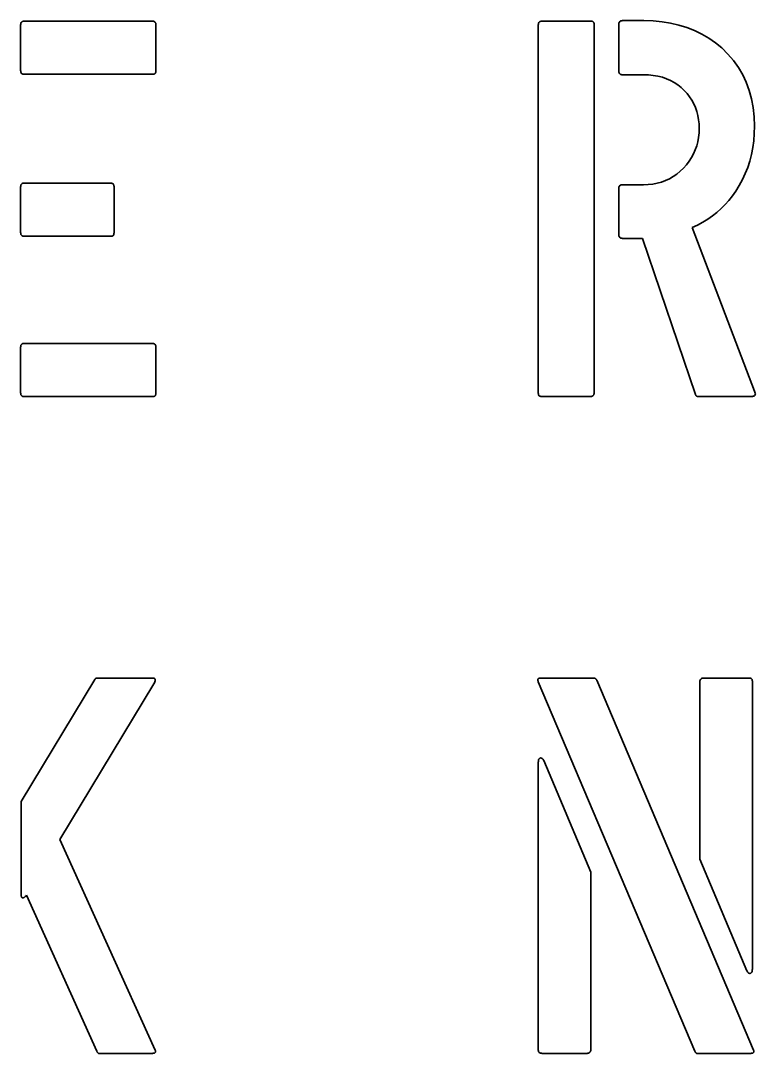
# Model space of a CAD drawing. Extents: x 10 to 410, y -69 to 348.
# Drawn here: x 240.2 to 279.3, y 191 to 246 of the extents above; entities that cross this region are included whole.
import ezdxf

# ---------------------------------------------------------------- set-up
doc = ezdxf.new("R2010")
doc.units = 0

msp = doc.modelspace()

# ---------------------------------------------------------------- linework, layer by layer
at = {"color": 7, "lineweight": 35, "ltscale": 0.000658}
for p, q in [((240.24028, 245.968002), (240.262573, 245.981995)), ((267.811707, 245.968002), (267.833984, 245.981995)), ((247.346558, 245.938293), (247.360565, 245.916)), ((240.262573, 243.189423), (240.24028, 243.20343)), ((240.24028, 237.339432), (240.262573, 237.353424)), ((245.117996, 237.309723), (245.132004, 237.28743)), ((240.262573, 234.560852), (240.24028, 234.57486)), ((240.24028, 228.79657), (240.262573, 228.810577)), ((247.346558, 228.766861), (247.360565, 228.744568)), ((240.262573, 226.018005), (240.24028, 226.031998)), ((267.781982, 226.061707), (267.768005, 226.084)), ((279.118011, 210.938293), (279.132019, 210.916)), ((267.782013, 191.061707), (267.768005, 191.084))]:
    msp.add_line(p, q, dxfattribs=at)
at = {"color": 7, "lineweight": 35, "ltscale": 0.00069}
for p, q in [((240.262573, 245.981995), (240.2883, 245.992004)), ((267.833984, 245.981995), (267.859711, 245.992004)), ((247.360565, 245.916), (247.370575, 245.890289)), ((240.2883, 243.179428), (240.262573, 243.189423)), ((240.262573, 237.353424), (240.2883, 237.363434)), ((245.132004, 237.28743), (245.141998, 237.261719)), ((240.2883, 234.550858), (240.262573, 234.560852)), ((240.262573, 228.810577), (240.2883, 228.820572)), ((247.360565, 228.744568), (247.370575, 228.718857)), ((240.2883, 226.007996), (240.262573, 226.018005)), ((267.768005, 226.084), (267.757996, 226.109711)), ((279.132019, 210.916), (279.142029, 210.890289)), ((267.768005, 191.084), (267.757996, 191.109711))]:
    msp.add_line(p, q, dxfattribs=at)
at = {"color": 7, "lineweight": 35, "ltscale": 0.000743}
for p, q in [((240.2883, 245.992004), (240.317429, 245.998001)), ((240.317429, 243.173431), (240.2883, 243.179428)), ((240.2883, 237.363434), (240.317429, 237.369431)), ((240.317429, 234.544861), (240.2883, 234.550858)), ((240.2883, 228.820572), (240.317429, 228.826569)), ((240.317429, 226.001999), (240.2883, 226.007996))]:
    msp.add_line(p, q, dxfattribs=at)
at = {"color": 7, "lineweight": 35, "ltscale": 0.000816}
for p, q in [((240.317429, 245.998001), (240.350006, 246)), ((267.888855, 245.998001), (267.921417, 246)), ((270.549988, 246), (270.582581, 245.998566)), ((247.376572, 245.861145), (247.378571, 245.828568)), ((240.350006, 243.171432), (240.317429, 243.173431)), ((240.317429, 237.369431), (240.350006, 237.371429)), ((245.147995, 237.232574), (245.150009, 237.199997)), ((240.350006, 234.542847), (240.317429, 234.544861)), ((240.317429, 228.826569), (240.350006, 228.828583)), ((247.376572, 228.689713), (247.378571, 228.657135)), ((267.752014, 226.138855), (267.75, 226.171417)), ((240.350006, 226), (240.317429, 226.001999)), ((279.14801, 210.861145), (279.150024, 210.828583)), ((267.752014, 191.138855), (267.75, 191.171417))]:
    msp.add_line(p, q, dxfattribs=at)
at = {"color": 7, "lineweight": 35, "ltscale": 0.170714}
for p, q in [((240.350006, 246), (247.178574, 246)), ((240.350006, 228.828583), (247.178574, 228.828583))]:
    msp.add_line(p, q, dxfattribs=at)
at = {"color": 7, "lineweight": 35, "ltscale": 0.000951}
for p, q in [((247.178574, 246), (247.216583, 245.998291)), ((240.178574, 245.800003), (240.180298, 245.837997)), ((267.75, 245.800003), (267.751709, 245.837997)), ((240.180298, 243.333435), (240.178574, 243.371429)), ((240.178574, 237.171432), (240.180298, 237.209427)), ((244.949997, 237.371429), (244.988007, 237.36972)), ((272.035706, 237.085724), (272.03772, 237.123718)), ((240.180298, 234.704865), (240.178574, 234.742859)), ((272.03772, 234.590576), (272.035706, 234.628571)), ((240.178574, 228.628571), (240.180298, 228.666565)), ((247.178574, 228.828583), (247.216583, 228.826859)), ((240.180298, 226.162003), (240.178574, 226.199997)), ((270.721436, 226.199997), (270.719421, 226.162003)), ((270.559418, 226.001999), (270.521423, 226)), ((278.950012, 211), (278.988007, 210.998291))]:
    msp.add_line(p, q, dxfattribs=at)
at = {"color": 7, "lineweight": 35, "ltscale": 0.00086}
for p, q in [((247.216583, 245.998291), (247.25058, 245.993134)), ((240.180298, 245.837997), (240.18544, 245.872009)), ((267.751709, 245.837997), (267.756836, 245.872009)), ((240.18544, 243.299438), (240.180298, 243.333435)), ((240.180298, 237.209427), (240.18544, 237.243439)), ((244.988007, 237.36972), (245.022003, 237.364563)), ((240.18544, 234.670868), (240.180298, 234.704865)), ((240.180298, 228.666565), (240.18544, 228.700562)), ((247.216583, 228.826859), (247.25058, 228.821716)), ((240.18544, 226.127991), (240.180298, 226.162003)), ((267.911987, 226.001709), (267.877991, 226.006866)), ((278.988007, 210.998291), (279.022003, 210.993134)), ((267.911987, 191.001709), (267.877991, 191.006866))]:
    msp.add_line(p, q, dxfattribs=at)
at = {"color": 7, "lineweight": 35, "ltscale": 0.00078}
for p, q in [((247.25058, 245.993134), (247.280579, 245.984573)), ((240.18544, 245.872009), (240.194, 245.902008)), ((267.756836, 245.872009), (267.765442, 245.902008)), ((240.194, 243.269424), (240.18544, 243.299438)), ((240.18544, 237.243439), (240.194, 237.273438)), ((245.022003, 237.364563), (245.052002, 237.356003)), ((240.194, 234.640854), (240.18544, 234.670868)), ((240.18544, 228.700562), (240.194, 228.73056)), ((247.25058, 228.821716), (247.280579, 228.813141)), ((240.194, 226.097992), (240.18544, 226.127991)), ((267.877991, 226.006866), (267.847992, 226.015427)), ((279.022003, 210.993134), (279.052002, 210.984573))]:
    msp.add_line(p, q, dxfattribs=at)
at = {"color": 7, "lineweight": 35, "ltscale": 0.000716}
for p, q in [((247.280579, 245.984573), (247.30658, 245.972565)), ((240.194, 245.902008), (240.206009, 245.928009)), ((267.765442, 245.902008), (267.777435, 245.928009)), ((240.206009, 243.243439), (240.194, 243.269424)), ((240.194, 237.273438), (240.206009, 237.299438)), ((245.052002, 237.356003), (245.078003, 237.343994)), ((240.206009, 234.614853), (240.194, 234.640854)), ((240.194, 228.73056), (240.206009, 228.756561)), ((247.280579, 228.813141), (247.30658, 228.801147)), ((240.206009, 226.071991), (240.194, 226.097992)), ((267.847992, 226.015427), (267.821991, 226.027435)), ((279.052002, 210.984573), (279.078003, 210.972565)), ((267.848022, 191.015427), (267.822021, 191.027435))]:
    msp.add_line(p, q, dxfattribs=at)
at = {"color": 7, "lineweight": 35, "ltscale": 0.000744}
for p, q in [((267.859711, 245.992004), (267.888855, 245.998001)), ((247.370575, 245.890289), (247.376572, 245.861145)), ((245.141998, 237.261719), (245.147995, 237.232574)), ((247.370575, 228.718857), (247.376572, 228.689713)), ((267.757996, 226.109711), (267.752014, 226.138855)), ((279.142029, 210.890289), (279.14801, 210.861145)), ((267.757996, 191.109711), (267.752014, 191.138855))]:
    msp.add_line(p, q, dxfattribs=at)
at = {"color": 7, "lineweight": 35, "ltscale": 0.065714}
msp.add_line((267.921417, 246), (270.549988, 246), dxfattribs=at)
at = {"color": 7, "lineweight": 35, "ltscale": 0.000736}
for p, q in [((270.582581, 245.998566), (270.611694, 245.994293)), ((247.377136, 243.310287), (247.372864, 243.281143)), ((245.148575, 234.681717), (245.144287, 234.652573)), ((247.377136, 226.138855), (247.372864, 226.109711))]:
    msp.add_line(p, q, dxfattribs=at)
at = {"color": 7, "lineweight": 35, "ltscale": 0.000667}
for p, q in [((270.611694, 245.994293), (270.637421, 245.987152)), ((247.372864, 243.281143), (247.365723, 243.255432)), ((245.144287, 234.652573), (245.137146, 234.626862)), ((247.372864, 226.109711), (247.365723, 226.084))]:
    msp.add_line(p, q, dxfattribs=at)
at = {"color": 7, "lineweight": 35, "ltscale": 0.000611}
for p, q in [((270.637421, 245.987152), (270.659729, 245.977142)), ((247.365723, 243.255432), (247.355713, 243.233154)), ((245.137146, 234.626862), (245.127151, 234.604568)), ((247.365723, 226.084), (247.355713, 226.061707)), ((267.75, 210.968002), (267.77002, 210.981995)), ((240.210571, 199.377136), (240.207993, 199.401428))]:
    msp.add_line(p, q, dxfattribs=at)
at = {"color": 7, "lineweight": 35, "ltscale": 0.00071}
for p, q in [((272.067719, 245.956573), (272.085693, 245.978577)), ((272.085693, 243.192856), (272.067719, 243.214859)), ((272.067719, 237.213715), (272.085693, 237.235718)), ((272.085693, 234.478577), (272.067719, 234.50058)), ((270.689423, 226.071991), (270.671417, 226.050003))]:
    msp.add_line(p, q, dxfattribs=at)
at = {"color": 7, "lineweight": 35, "ltscale": 0.000711}
for p, q in [((272.085693, 245.978577), (272.107727, 245.996582)), ((272.107727, 243.174866), (272.085693, 243.192856)), ((272.085693, 237.235718), (272.107727, 237.253723)), ((272.107727, 234.460571), (272.085693, 234.478577)), ((270.671417, 226.050003), (270.649414, 226.031998))]:
    msp.add_line(p, q, dxfattribs=at)
at = {"color": 7, "lineweight": 35, "ltscale": 0.000738}
for p, q in [((272.107727, 245.996582), (272.133728, 246.010574)), ((272.053711, 245.930573), (272.067719, 245.956573)), ((272.067719, 243.214859), (272.053711, 243.24086)), ((272.133728, 243.160858), (272.107727, 243.174866)), ((272.053711, 237.187714), (272.067719, 237.213715)), ((272.107727, 237.253723), (272.133728, 237.267715)), ((272.067719, 234.50058), (272.053711, 234.526581)), ((272.133728, 234.446564), (272.107727, 234.460571)), ((270.649414, 226.031998), (270.623413, 226.018005)), ((270.70343, 226.097992), (270.689423, 226.071991))]:
    msp.add_line(p, q, dxfattribs=at)
at = {"color": 7, "lineweight": 35, "ltscale": 0.00079}
for p, q in [((272.133728, 246.010574), (272.163696, 246.020569)), ((272.163696, 243.150848), (272.133728, 243.160858)), ((272.133728, 237.267715), (272.163696, 237.27771)), ((272.163696, 234.436569), (272.133728, 234.446564)), ((270.623413, 226.018005), (270.593445, 226.007996))]:
    msp.add_line(p, q, dxfattribs=at)
at = {"color": 7, "lineweight": 35, "ltscale": 0.000863}
for p, q in [((272.163696, 246.020569), (272.197693, 246.026581)), ((272.03772, 245.866577), (272.043701, 245.900574)), ((272.043701, 243.270859), (272.03772, 243.304855)), ((272.197693, 243.144867), (272.163696, 243.150848)), ((272.163696, 237.27771), (272.197693, 237.283722)), ((272.03772, 237.123718), (272.043701, 237.157715)), ((272.043701, 234.55658), (272.03772, 234.590576)), ((272.197693, 234.430573), (272.163696, 234.436569)), ((270.719421, 226.162003), (270.71344, 226.127991))]:
    msp.add_line(p, q, dxfattribs=at)
at = {"color": 7, "lineweight": 35, "ltscale": 0.000952}
for p, q in [((272.197693, 246.026581), (272.235718, 246.028564)), ((272.035706, 245.828568), (272.03772, 245.866577)), ((272.03772, 243.304855), (272.035706, 243.342865)), ((272.235718, 243.142853), (272.197693, 243.144867)), ((272.197693, 237.283722), (272.235718, 237.285706)), ((272.235718, 234.428574), (272.197693, 234.430573)), ((267.950012, 226), (267.911987, 226.001709)), ((276.512024, 210.997711), (276.550018, 211)), ((267.950012, 191), (267.911987, 191.001709)), ((270.388, 191.002289), (270.350006, 191))]:
    msp.add_line(p, q, dxfattribs=at)
at = {"color": 7, "lineweight": 35, "ltscale": 0.028571}
msp.add_line((272.235718, 246.028564), (273.378571, 246.028564), dxfattribs=at)
at = {"color": 7, "lineweight": 35, "ltscale": 0.012227}
msp.add_line((273.378571, 246.028564), (273.867432, 246.014008), dxfattribs=at)
at = {"color": 7, "lineweight": 35, "ltscale": 0.011858}
msp.add_line((273.867432, 246.014008), (274.339722, 245.970276), dxfattribs=at)
at = {"color": 7, "lineweight": 35, "ltscale": 0.060714}
for p, q in [((240.178574, 243.371429), (240.178574, 245.800003)), ((240.178574, 234.742859), (240.178574, 237.171432)), ((240.178574, 226.199997), (240.178574, 228.628571))]:
    msp.add_line(p, q, dxfattribs=at)
at = {"color": 7, "lineweight": 35, "ltscale": 0.000671}
for p, q in [((240.206009, 245.928009), (240.221436, 245.949997)), ((267.777435, 245.928009), (267.792847, 245.949997)), ((240.206009, 237.299438), (240.221436, 237.321426)), ((240.221436, 234.592865), (240.206009, 234.614853)), ((240.221436, 226.050003), (240.206009, 226.071991))]:
    msp.add_line(p, q, dxfattribs=at)
at = {"color": 7, "lineweight": 35, "ltscale": 0.000652}
for p, q in [((240.221436, 245.949997), (240.24028, 245.968002)), ((267.792847, 245.949997), (267.811707, 245.968002)), ((240.24028, 243.20343), (240.221436, 243.221436)), ((240.221436, 237.321426), (240.24028, 237.339432)), ((240.24028, 234.57486), (240.221436, 234.592865)), ((240.221436, 228.778564), (240.24028, 228.79657)), ((240.24028, 226.031998), (240.221436, 226.050003)), ((267.799988, 226.042847), (267.781982, 226.061707)), ((279.100006, 210.957153), (279.118011, 210.938293)), ((267.800018, 191.042847), (267.782013, 191.061707))]:
    msp.add_line(p, q, dxfattribs=at)
at = {"color": 7, "lineweight": 35, "ltscale": 0.000672}
for p, q in [((247.30658, 245.972565), (247.328583, 245.957153)), ((240.221436, 243.221436), (240.206009, 243.243439)), ((245.078003, 237.343994), (245.100006, 237.328568)), ((240.206009, 228.756561), (240.221436, 228.778564)), ((247.30658, 228.801147), (247.328583, 228.785706)), ((267.821991, 226.027435), (267.799988, 226.042847)), ((279.078003, 210.972565), (279.100006, 210.957153)), ((267.822021, 191.027435), (267.800018, 191.042847))]:
    msp.add_line(p, q, dxfattribs=at)
at = {"color": 7, "lineweight": 35, "ltscale": 0.000651}
for p, q in [((247.328583, 245.957153), (247.346558, 245.938293)), ((245.100006, 237.328568), (245.117996, 237.309723)), ((247.328583, 228.785706), (247.346558, 228.766861))]:
    msp.add_line(p, q, dxfattribs=at)
at = {"color": 7, "lineweight": 35, "ltscale": 0.062143}
for p, q in [((247.378571, 245.828568), (247.378571, 243.342865)), ((272.035706, 243.342865), (272.035706, 245.828568)), ((245.150009, 237.199997), (245.150009, 234.714294)), ((247.378571, 228.657135), (247.378571, 226.171417))]:
    msp.add_line(p, q, dxfattribs=at)
at = {"color": 7, "lineweight": 35, "ltscale": 0.490715}
msp.add_line((267.75, 226.171417), (267.75, 245.800003), dxfattribs=at)
at = {"color": 7, "lineweight": 35, "ltscale": 0.00057}
for p, q in [((270.659729, 245.977142), (270.678558, 245.964294)), ((245.127151, 234.604568), (245.114288, 234.585724)), ((279.230286, 191.084), (279.225433, 191.061707))]:
    msp.add_line(p, q, dxfattribs=at)
at = {"color": 7, "lineweight": 35, "ltscale": 0.000551}
for p, q in [((270.678558, 245.964294), (270.694, 245.948578)), ((247.342865, 243.214294), (247.327148, 243.198853)), ((245.114288, 234.585724), (245.098572, 234.570282))]:
    msp.add_line(p, q, dxfattribs=at)
at = {"color": 7, "lineweight": 35, "ltscale": 0.000553}
for p, q in [((270.694, 245.948578), (270.705994, 245.929993)), ((247.327148, 243.198853), (247.308563, 243.186859)), ((245.098572, 234.570282), (245.080002, 234.558289)), ((247.327148, 226.027435), (247.308563, 226.015427))]:
    msp.add_line(p, q, dxfattribs=at)
at = {"color": 7, "lineweight": 35, "ltscale": 0.000577}
for p, q in [((270.705994, 245.929993), (270.714569, 245.908569)), ((247.308563, 243.186859), (247.28714, 243.178284)), ((245.080002, 234.558289), (245.058578, 234.549713)), ((247.308563, 226.015427), (247.28714, 226.006866))]:
    msp.add_line(p, q, dxfattribs=at)
at = {"color": 7, "lineweight": 35, "ltscale": 0.000621}
for p, q in [((270.714569, 245.908569), (270.719727, 245.884277)), ((247.28714, 243.178284), (247.262848, 243.173141)), ((245.058578, 234.549713), (245.034286, 234.544571)), ((247.28714, 226.006866), (247.262848, 226.001709))]:
    msp.add_line(p, q, dxfattribs=at)
at = {"color": 7, "lineweight": 35, "ltscale": 0.00068}
for p, q in [((270.719727, 245.884277), (270.721436, 245.857147)), ((247.262848, 243.173141), (247.235718, 243.171432)), ((245.034286, 234.544571), (245.007141, 234.542847)), ((247.262848, 226.001709), (247.235718, 226))]:
    msp.add_line(p, q, dxfattribs=at)
at = {"color": 7, "lineweight": 35, "ltscale": 0.491429}
msp.add_line((270.721436, 245.857147), (270.721436, 226.199997), dxfattribs=at)
at = {"color": 7, "lineweight": 35, "ltscale": 0.000791}
for p, q in [((272.043701, 245.900574), (272.053711, 245.930573)), ((272.053711, 243.24086), (272.043701, 243.270859)), ((272.043701, 237.157715), (272.053711, 237.187714)), ((272.053711, 234.526581), (272.043701, 234.55658)), ((270.71344, 226.127991), (270.70343, 226.097992))]:
    msp.add_line(p, q, dxfattribs=at)
at = {"color": 7, "lineweight": 35, "ltscale": 0.011537}
msp.add_line((274.339722, 245.970276), (274.79541, 245.89743), dxfattribs=at)
at = {"color": 7, "lineweight": 35, "ltscale": 0.011271}
msp.add_line((274.79541, 245.89743), (275.234558, 245.795425), dxfattribs=at)
at = {"color": 7, "lineweight": 35, "ltscale": 0.011062}
msp.add_line((275.234558, 245.795425), (275.657135, 245.664276), dxfattribs=at)
at = {"color": 7, "lineweight": 35, "ltscale": 0.010912}
msp.add_line((275.657135, 245.664276), (276.063141, 245.503998), dxfattribs=at)
at = {"color": 7, "lineweight": 35, "ltscale": 0.010826}
msp.add_line((276.063141, 245.503998), (276.452576, 245.314575), dxfattribs=at)
at = {"color": 7, "lineweight": 35, "ltscale": 0.010805}
msp.add_line((276.452576, 245.314575), (276.825439, 245.096008), dxfattribs=at)
at = {"color": 7, "lineweight": 35, "ltscale": 0.010848}
msp.add_line((276.825439, 245.096008), (277.181702, 244.848282), dxfattribs=at)
at = {"color": 7, "lineweight": 35, "ltscale": 0.010956}
msp.add_line((277.181702, 244.848282), (277.521423, 244.571426), dxfattribs=at)
at = {"color": 7, "lineweight": 35, "ltscale": 0.011592}
msp.add_line((277.521423, 244.571426), (277.85257, 244.246857), dxfattribs=at)
at = {"color": 7, "lineweight": 35, "ltscale": 0.011372}
msp.add_line((277.85257, 244.246857), (278.148865, 243.901718), dxfattribs=at)
at = {"color": 7, "lineweight": 35, "ltscale": 0.011238}
msp.add_line((278.148865, 243.901718), (278.410278, 243.536011), dxfattribs=at)
at = {"color": 7, "lineweight": 35, "ltscale": 0.000571}
for p, q in [((247.355713, 243.233154), (247.342865, 243.214294)), ((247.355713, 226.061707), (247.342865, 226.042847)), ((267.964294, 206.707153), (267.980865, 206.691437)), ((278.93573, 195.292847), (278.919159, 195.308563)), ((247.34285, 191.042847), (247.326004, 191.027435))]:
    msp.add_line(p, q, dxfattribs=at)
at = {"color": 7, "lineweight": 35, "ltscale": 0.000815}
for p, q in [((247.378571, 243.342865), (247.377136, 243.310287)), ((245.150009, 234.714294), (245.148575, 234.681717)), ((247.378571, 226.171417), (247.377136, 226.138855))]:
    msp.add_line(p, q, dxfattribs=at)
at = {"color": 7, "lineweight": 35, "ltscale": 0.011196}
msp.add_line((278.410278, 243.536011), (278.636841, 243.149719), dxfattribs=at)
at = {"color": 7, "lineweight": 35, "ltscale": 0.172143}
for p, q in [((247.235718, 243.171432), (240.350006, 243.171432)), ((247.235718, 226), (240.350006, 226))]:
    msp.add_line(p, q, dxfattribs=at)
at = {"color": 7, "lineweight": 35, "ltscale": 0.027857}
for p, q in [((273.350006, 243.142853), (272.235718, 243.142853)), ((272.235718, 237.285706), (273.350006, 237.285706))]:
    msp.add_line(p, q, dxfattribs=at)
at = {"color": 7, "lineweight": 35, "ltscale": 0.006717}
msp.add_line((273.618561, 243.134567), (273.350006, 243.142853), dxfattribs=at)
at = {"color": 7, "lineweight": 35, "ltscale": 0.006458}
msp.add_line((273.875702, 243.109711), (273.618561, 243.134567), dxfattribs=at)
at = {"color": 7, "lineweight": 35, "ltscale": 0.00623}
msp.add_line((274.121429, 243.068283), (273.875702, 243.109711), dxfattribs=at)
at = {"color": 7, "lineweight": 35, "ltscale": 0.006034}
for p, q in [((274.355713, 243.010284), (274.121429, 243.068283)), ((275.305573, 238.003143), (275.478577, 238.171432))]:
    msp.add_line(p, q, dxfattribs=at)
at = {"color": 7, "lineweight": 35, "ltscale": 0.005875}
msp.add_line((274.578552, 242.935715), (274.355713, 243.010284), dxfattribs=at)
at = {"color": 7, "lineweight": 35, "ltscale": 0.005756}
msp.add_line((274.789978, 242.844574), (274.578552, 242.935715), dxfattribs=at)
at = {"color": 7, "lineweight": 35, "ltscale": 0.005679}
msp.add_line((274.98999, 242.736847), (274.789978, 242.844574), dxfattribs=at)
at = {"color": 7, "lineweight": 35, "ltscale": 0.005646}
msp.add_line((275.178558, 242.612579), (274.98999, 242.736847), dxfattribs=at)
at = {"color": 7, "lineweight": 35, "ltscale": 0.011244}
msp.add_line((278.636841, 243.149719), (278.828552, 242.742859), dxfattribs=at)
at = {"color": 7, "lineweight": 35, "ltscale": 0.011383}
msp.add_line((278.828552, 242.742859), (278.985413, 242.31543), dxfattribs=at)
at = {"color": 7, "lineweight": 35, "ltscale": 0.005658}
msp.add_line((275.355713, 242.47171), (275.178558, 242.612579), dxfattribs=at)
at = {"color": 7, "lineweight": 35, "ltscale": 0.005714}
msp.add_line((275.521423, 242.314285), (275.355713, 242.47171), dxfattribs=at)
at = {"color": 7, "lineweight": 35, "ltscale": 0.00569}
msp.add_line((275.673431, 242.144867), (275.521423, 242.314285), dxfattribs=at)
at = {"color": 7, "lineweight": 35, "ltscale": 0.005577}
msp.add_line((275.809418, 241.968002), (275.673431, 242.144867), dxfattribs=at)
at = {"color": 7, "lineweight": 35, "ltscale": 0.011608}
msp.add_line((278.985413, 242.31543), (279.107422, 241.867432), dxfattribs=at)
at = {"color": 7, "lineweight": 35, "ltscale": 0.005498}
msp.add_line((275.929443, 241.783722), (275.809418, 241.968002), dxfattribs=at)
at = {"color": 7, "lineweight": 35, "ltscale": 0.005452}
msp.add_line((276.033417, 241.59201), (275.929443, 241.783722), dxfattribs=at)
at = {"color": 7, "lineweight": 35, "ltscale": 0.005443}
msp.add_line((276.121429, 241.392853), (276.033417, 241.59201), dxfattribs=at)
at = {"color": 7, "lineweight": 35, "ltscale": 0.011915}
msp.add_line((279.107422, 241.867432), (279.19458, 241.398865), dxfattribs=at)
at = {"color": 7, "lineweight": 35, "ltscale": 0.005469}
msp.add_line((276.19342, 241.186279), (276.121429, 241.392853), dxfattribs=at)
at = {"color": 7, "lineweight": 35, "ltscale": 0.00553}
msp.add_line((276.24942, 240.97229), (276.19342, 241.186279), dxfattribs=at)
at = {"color": 7, "lineweight": 35, "ltscale": 0.012298}
msp.add_line((279.19458, 241.398865), (279.246857, 240.909714), dxfattribs=at)
at = {"color": 7, "lineweight": 35, "ltscale": 0.005626}
msp.add_line((276.289429, 240.750854), (276.24942, 240.97229), dxfattribs=at)
at = {"color": 7, "lineweight": 35, "ltscale": 0.005753}
msp.add_line((276.313416, 240.522003), (276.289429, 240.750854), dxfattribs=at)
at = {"color": 7, "lineweight": 35, "ltscale": 0.005911}
msp.add_line((276.321411, 240.285706), (276.313416, 240.522003), dxfattribs=at)
at = {"color": 7, "lineweight": 35, "ltscale": 0.01275}
msp.add_line((279.246857, 240.909714), (279.264282, 240.399994), dxfattribs=at)
at = {"color": 7, "lineweight": 35, "ltscale": 0.00592}
msp.add_line((276.28772, 239.807999), (276.312988, 240.043427), dxfattribs=at)
at = {"color": 7, "lineweight": 35, "ltscale": 0.006061}
msp.add_line((276.312988, 240.043427), (276.321411, 240.285706), dxfattribs=at)
at = {"color": 7, "lineweight": 35, "ltscale": 0.009522}
msp.add_line((279.254272, 240.010574), (279.224304, 239.630859), dxfattribs=at)
at = {"color": 7, "lineweight": 35, "ltscale": 0.009739}
msp.add_line((279.264282, 240.399994), (279.254272, 240.010574), dxfattribs=at)
at = {"color": 7, "lineweight": 35, "ltscale": 0.005736}
msp.add_line((276.186584, 239.357712), (276.245575, 239.579437), dxfattribs=at)
at = {"color": 7, "lineweight": 35, "ltscale": 0.00581}
msp.add_line((276.245575, 239.579437), (276.28772, 239.807999), dxfattribs=at)
at = {"color": 7, "lineweight": 35, "ltscale": 0.009334}
msp.add_line((279.224304, 239.630859), (279.174286, 239.260864), dxfattribs=at)
at = {"color": 7, "lineweight": 35, "ltscale": 0.005727}
msp.add_line((275.908417, 238.733704), (276.018005, 238.93486), dxfattribs=at)
at = {"color": 7, "lineweight": 35, "ltscale": 0.005693}
msp.add_line((276.018005, 238.93486), (276.110718, 239.142853), dxfattribs=at)
at = {"color": 7, "lineweight": 35, "ltscale": 0.005696}
msp.add_line((276.110718, 239.142853), (276.186584, 239.357712), dxfattribs=at)
at = {"color": 7, "lineweight": 35, "ltscale": 0.009048}
msp.add_line((279.104279, 238.900574), (279.014282, 238.550003), dxfattribs=at)
at = {"color": 7, "lineweight": 35, "ltscale": 0.009176}
msp.add_line((279.174286, 239.260864), (279.104279, 238.900574), dxfattribs=at)
at = {"color": 7, "lineweight": 35, "ltscale": 0.006033}
msp.add_line((275.478577, 238.171432), (275.638702, 238.35199), dxfattribs=at)
at = {"color": 7, "lineweight": 35, "ltscale": 0.005898}
msp.add_line((275.638702, 238.35199), (275.781982, 238.539429), dxfattribs=at)
at = {"color": 7, "lineweight": 35, "ltscale": 0.005795}
msp.add_line((275.781982, 238.539429), (275.908417, 238.733704), dxfattribs=at)
at = {"color": 7, "lineweight": 35, "ltscale": 0.008954}
msp.add_line((279.014282, 238.550003), (278.904297, 238.209137), dxfattribs=at)
at = {"color": 7, "lineweight": 35, "ltscale": 0.005811}
msp.add_line((274.932983, 237.719711), (275.123718, 237.85257), dxfattribs=at)
at = {"color": 7, "lineweight": 35, "ltscale": 0.005903}
msp.add_line((275.123718, 237.85257), (275.305573, 238.003143), dxfattribs=at)
at = {"color": 7, "lineweight": 35, "ltscale": 0.008868}
msp.add_line((278.774292, 237.877991), (278.624268, 237.55658), dxfattribs=at)
at = {"color": 7, "lineweight": 35, "ltscale": 0.008894}
msp.add_line((278.904297, 238.209137), (278.774292, 237.877991), dxfattribs=at)
at = {"color": 7, "lineweight": 35, "ltscale": 0.115}
msp.add_line((240.350006, 237.371429), (244.949997, 237.371429), dxfattribs=at)
at = {"color": 7, "lineweight": 35, "ltscale": 0.006322}
msp.add_line((273.350006, 237.285706), (273.602722, 237.294571), dxfattribs=at)
at = {"color": 7, "lineweight": 35, "ltscale": 0.006132}
msp.add_line((273.602722, 237.294571), (273.846558, 237.321136), dxfattribs=at)
at = {"color": 7, "lineweight": 35, "ltscale": 0.005979}
msp.add_line((273.846558, 237.321136), (274.081573, 237.365433), dxfattribs=at)
at = {"color": 7, "lineweight": 35, "ltscale": 0.005862}
msp.add_line((274.081573, 237.365433), (274.307709, 237.427429), dxfattribs=at)
at = {"color": 7, "lineweight": 35, "ltscale": 0.005786}
msp.add_line((274.307709, 237.427429), (274.524994, 237.507141), dxfattribs=at)
at = {"color": 7, "lineweight": 35, "ltscale": 0.005752}
msp.add_line((274.524994, 237.507141), (274.733429, 237.604568), dxfattribs=at)
at = {"color": 7, "lineweight": 35, "ltscale": 0.00576}
msp.add_line((274.733429, 237.604568), (274.932983, 237.719711), dxfattribs=at)
at = {"color": 7, "lineweight": 35, "ltscale": 0.00892}
msp.add_line((278.454285, 237.244858), (278.264282, 236.942856), dxfattribs=at)
at = {"color": 7, "lineweight": 35, "ltscale": 0.008876}
msp.add_line((278.624268, 237.55658), (278.454285, 237.244858), dxfattribs=at)
at = {"color": 7, "lineweight": 35, "ltscale": 0.061429}
msp.add_line((272.035706, 234.628571), (272.035706, 237.085724), dxfattribs=at)
at = {"color": 7, "lineweight": 35, "ltscale": 0.00761}
msp.add_line((278.086853, 236.692001), (277.89743, 236.453705), dxfattribs=at)
at = {"color": 7, "lineweight": 35, "ltscale": 0.007682}
msp.add_line((278.264282, 236.942856), (278.086853, 236.692001), dxfattribs=at)
at = {"color": 7, "lineweight": 35, "ltscale": 0.00754}
msp.add_line((277.695984, 236.227997), (277.482574, 236.014862), dxfattribs=at)
at = {"color": 7, "lineweight": 35, "ltscale": 0.007563}
msp.add_line((277.89743, 236.453705), (277.695984, 236.227997), dxfattribs=at)
at = {"color": 7, "lineweight": 35, "ltscale": 0.007624}
msp.add_line((277.019714, 235.626282), (276.770264, 235.450867), dxfattribs=at)
at = {"color": 7, "lineweight": 35, "ltscale": 0.007571}
msp.add_line((277.257141, 235.814285), (277.019714, 235.626282), dxfattribs=at)
at = {"color": 7, "lineweight": 35, "ltscale": 0.007544}
msp.add_line((277.482574, 236.014862), (277.257141, 235.814285), dxfattribs=at)
at = {"color": 7, "lineweight": 35, "ltscale": 0.007922}
msp.add_line((276.235413, 235.137711), (275.950012, 235), dxfattribs=at)
at = {"color": 7, "lineweight": 35, "ltscale": 0.233082}
msp.add_line((275.950012, 235), (279.264282, 226.285706), dxfattribs=at)
at = {"color": 7, "lineweight": 35, "ltscale": 0.0078}
msp.add_line((276.50885, 235.287994), (276.235413, 235.137711), dxfattribs=at)
at = {"color": 7, "lineweight": 35, "ltscale": 0.0077}
msp.add_line((276.770264, 235.450867), (276.50885, 235.287994), dxfattribs=at)
at = {"color": 7, "lineweight": 35, "ltscale": 0.116428}
msp.add_line((245.007141, 234.542847), (240.350006, 234.542847), dxfattribs=at)
at = {"color": 7, "lineweight": 35, "ltscale": 0.026428}
msp.add_line((273.292847, 234.428574), (272.235718, 234.428574), dxfattribs=at)
at = {"color": 7, "lineweight": 35, "ltscale": 0.219557}
msp.add_line((276.121429, 226.114288), (273.292847, 234.428574), dxfattribs=at)
at = {"color": 7, "lineweight": 35, "ltscale": 0.001483}
msp.add_line((279.264282, 226.285706), (279.288269, 226.23143), dxfattribs=at)
at = {"color": 7, "lineweight": 35, "ltscale": 0.00127}
msp.add_line((279.288269, 226.23143), (279.303131, 226.182861), dxfattribs=at)
at = {"color": 7, "lineweight": 35, "ltscale": 0.001081}
msp.add_line((279.303131, 226.182861), (279.308838, 226.139999), dxfattribs=at)
at = {"color": 7, "lineweight": 35, "ltscale": 0.00055}
msp.add_line((247.342865, 226.042847), (247.327148, 226.027435), dxfattribs=at)
at = {"color": 7, "lineweight": 35, "ltscale": 0.064285}
msp.add_line((270.521423, 226), (267.950012, 226), dxfattribs=at)
at = {"color": 7, "lineweight": 35, "ltscale": 0.000864}
msp.add_line((270.593445, 226.007996), (270.559418, 226.001999), dxfattribs=at)
at = {"color": 7, "lineweight": 35, "ltscale": 0.000565}
msp.add_line((276.127716, 226.092575), (276.121429, 226.114288), dxfattribs=at)
at = {"color": 7, "lineweight": 35, "ltscale": 0.00052}
for p, q in [((276.135132, 226.073151), (276.127716, 226.092575)), ((270.736298, 210.995422), (270.756287, 210.989716))]:
    msp.add_line(p, q, dxfattribs=at)
at = {"color": 7, "lineweight": 35, "ltscale": 0.000479}
msp.add_line((276.143707, 226.056), (276.135132, 226.073151), dxfattribs=at)
at = {"color": 7, "lineweight": 35, "ltscale": 0.000444}
msp.add_line((276.153442, 226.041138), (276.143707, 226.056), dxfattribs=at)
at = {"color": 7, "lineweight": 35, "ltscale": 0.000415}
for p, q in [((276.164276, 226.028564), (276.153442, 226.041138)), ((276.235718, 226), (276.219147, 226.001144))]:
    msp.add_line(p, q, dxfattribs=at)
at = {"color": 7, "lineweight": 35, "ltscale": 0.000395}
for p, q in [((276.17627, 226.01828), (276.164276, 226.028564)), ((276.219147, 226.001144), (276.203705, 226.004578))]:
    msp.add_line(p, q, dxfattribs=at)
at = {"color": 7, "lineweight": 35, "ltscale": 0.000385}
for p, q in [((276.189423, 226.010284), (276.17627, 226.01828)), ((276.203705, 226.004578), (276.189423, 226.010284))]:
    msp.add_line(p, q, dxfattribs=at)
at = {"color": 7, "lineweight": 35, "ltscale": 0.071429}
msp.add_line((279.092865, 226), (276.235718, 226), dxfattribs=at)
at = {"color": 7, "lineweight": 35, "ltscale": 0.001458}
msp.add_line((279.151123, 226.002853), (279.092865, 226), dxfattribs=at)
at = {"color": 7, "lineweight": 35, "ltscale": 0.001248}
msp.add_line((279.200287, 226.011429), (279.151123, 226.002853), dxfattribs=at)
at = {"color": 7, "lineweight": 35, "ltscale": 0.001062}
msp.add_line((279.240295, 226.025711), (279.200287, 226.011429), dxfattribs=at)
at = {"color": 7, "lineweight": 35, "ltscale": 0.000919}
msp.add_line((279.271149, 226.045715), (279.240295, 226.025711), dxfattribs=at)
at = {"color": 7, "lineweight": 35, "ltscale": 0.000841}
msp.add_line((279.292847, 226.071426), (279.271149, 226.045715), dxfattribs=at)
at = {"color": 7, "lineweight": 35, "ltscale": 0.000846}
msp.add_line((279.30542, 226.102859), (279.292847, 226.071426), dxfattribs=at)
at = {"color": 7, "lineweight": 35, "ltscale": 0.000932}
msp.add_line((279.308838, 226.139999), (279.30542, 226.102859), dxfattribs=at)
at = {"color": 7, "lineweight": 35, "ltscale": 0.189384}
msp.add_line((240.207138, 204.428574), (244.121414, 210.914276), dxfattribs=at)
at = {"color": 7, "lineweight": 35, "ltscale": 0.000494}
msp.add_line((244.121414, 210.914276), (244.132568, 210.930573), dxfattribs=at)
at = {"color": 7, "lineweight": 35, "ltscale": 0.00045}
msp.add_line((244.132568, 210.930573), (244.143143, 210.945145), dxfattribs=at)
at = {"color": 7, "lineweight": 35, "ltscale": 0.000407}
msp.add_line((244.143143, 210.945145), (244.153137, 210.958008), dxfattribs=at)
at = {"color": 7, "lineweight": 35, "ltscale": 0.000365}
for p, q in [((244.153137, 210.958008), (244.162567, 210.969147)), ((244.271423, 191.042847), (244.263138, 191.054855)), ((276.128571, 191.042847), (276.1203, 191.054855))]:
    msp.add_line(p, q, dxfattribs=at)
at = {"color": 7, "lineweight": 35, "ltscale": 0.000324}
msp.add_line((244.162567, 210.969147), (244.171432, 210.978577), dxfattribs=at)
at = {"color": 7, "lineweight": 35, "ltscale": 0.000283}
msp.add_line((244.171432, 210.978577), (244.179703, 210.986298), dxfattribs=at)
at = {"color": 7, "lineweight": 35, "ltscale": 0.000244}
msp.add_line((244.179703, 210.986298), (244.187424, 210.992279), dxfattribs=at)
at = {"color": 7, "lineweight": 35, "ltscale": 0.000208}
msp.add_line((244.187424, 210.992279), (244.194565, 210.996582), dxfattribs=at)
at = {"color": 7, "lineweight": 35, "ltscale": 0.000176}
msp.add_line((244.194565, 210.996582), (244.201141, 210.999146), dxfattribs=at)
at = {"color": 7, "lineweight": 35, "ltscale": 0.000151}
msp.add_line((244.201141, 210.999146), (244.207138, 211), dxfattribs=at)
at = {"color": 7, "lineweight": 35, "ltscale": 0.074286}
msp.add_line((244.207138, 211), (247.178574, 211), dxfattribs=at)
at = {"color": 7, "lineweight": 35, "ltscale": 0.001309}
msp.add_line((247.178574, 211), (247.23085, 210.996857), dxfattribs=at)
at = {"color": 7, "lineweight": 35, "ltscale": 0.00109}
msp.add_line((247.23085, 210.996857), (247.273422, 210.987427), dxfattribs=at)
at = {"color": 7, "lineweight": 35, "ltscale": 0.000911}
msp.add_line((247.273422, 210.987427), (247.30629, 210.97171), dxfattribs=at)
at = {"color": 7, "lineweight": 35, "ltscale": 0.00148}
msp.add_line((247.32486, 210.798859), (247.299423, 210.745422), dxfattribs=at)
at = {"color": 7, "lineweight": 35, "ltscale": 0.000798}
msp.add_line((247.30629, 210.97171), (247.329422, 210.949707), dxfattribs=at)
at = {"color": 7, "lineweight": 35, "ltscale": 0.001242}
msp.add_line((247.340561, 210.846008), (247.32486, 210.798859), dxfattribs=at)
at = {"color": 7, "lineweight": 35, "ltscale": 0.000783}
msp.add_line((247.329422, 210.949707), (247.34285, 210.921417), dxfattribs=at)
at = {"color": 7, "lineweight": 35, "ltscale": 0.001032}
msp.add_line((247.346573, 210.886856), (247.340561, 210.846008), dxfattribs=at)
at = {"color": 7, "lineweight": 35, "ltscale": 0.000869}
msp.add_line((247.34285, 210.921417), (247.346573, 210.886856), dxfattribs=at)
at = {"color": 7, "lineweight": 35, "ltscale": 0.000654}
msp.add_line((267.724304, 210.902008), (267.727142, 210.928009), dxfattribs=at)
at = {"color": 7, "lineweight": 35, "ltscale": 0.000753}
for p, q in [((267.727142, 210.872009), (267.724304, 210.902008)), ((276.400024, 210.942856), (276.421997, 210.96344)), ((270.5, 191.057144), (270.477997, 191.03656))]:
    msp.add_line(p, q, dxfattribs=at)
at = {"color": 7, "lineweight": 35, "ltscale": 0.00059}
msp.add_line((267.727142, 210.928009), (267.735718, 210.950012), dxfattribs=at)
at = {"color": 7, "lineweight": 35, "ltscale": 0.000877}
msp.add_line((267.735718, 210.838013), (267.727142, 210.872009), dxfattribs=at)
at = {"color": 7, "lineweight": 35, "ltscale": 0.000574}
for p, q in [((267.735718, 210.950012), (267.75, 210.968002)), ((279.057434, 195.264572), (279.035706, 195.257141))]:
    msp.add_line(p, q, dxfattribs=at)
at = {"color": 7, "lineweight": 35, "ltscale": 0.001015}
msp.add_line((267.75, 210.799988), (267.735718, 210.838013), dxfattribs=at)
at = {"color": 7, "lineweight": 35}
for p, q in [((276.092865, 191.114288), (267.75, 210.799988)), ((270.864288, 210.885712), (279.207153, 191.171417))]:
    msp.add_line(p, q, dxfattribs=at)
at = {"color": 7, "lineweight": 35, "ltscale": 0.000689}
msp.add_line((267.77002, 210.981995), (267.795715, 210.992004), dxfattribs=at)
at = {"color": 7, "lineweight": 35, "ltscale": 0.0008}
msp.add_line((267.795715, 210.992004), (267.827148, 210.998001), dxfattribs=at)
at = {"color": 7, "lineweight": 35, "ltscale": 0.00093}
msp.add_line((267.827148, 210.998001), (267.864288, 211), dxfattribs=at)
at = {"color": 7, "lineweight": 35, "ltscale": 0.070715}
msp.add_line((267.864288, 211), (270.692871, 211), dxfattribs=at)
at = {"color": 7, "lineweight": 35, "ltscale": 0.000558}
for p, q in [((270.692871, 211), (270.715149, 210.998856)), ((270.82486, 210.944), (270.839172, 210.926849)), ((267.806, 206.710297), (267.823151, 206.724579)), ((279.035706, 195.257141), (279.013428, 195.258575))]:
    msp.add_line(p, q, dxfattribs=at)
at = {"color": 7, "lineweight": 35, "ltscale": 0.000536}
msp.add_line((270.715149, 210.998856), (270.736298, 210.995422), dxfattribs=at)
at = {"color": 7, "lineweight": 35, "ltscale": 0.000512}
for p, q in [((270.756287, 210.989716), (270.775146, 210.98172)), ((270.775146, 210.98172), (270.792847, 210.971436))]:
    msp.add_line(p, q, dxfattribs=at)
at = {"color": 7, "lineweight": 35, "ltscale": 0.000521}
msp.add_line((270.792847, 210.971436), (270.809448, 210.958862), dxfattribs=at)
at = {"color": 7, "lineweight": 35, "ltscale": 0.000535}
msp.add_line((270.809448, 210.958862), (270.82486, 210.944), dxfattribs=at)
at = {"color": 7, "lineweight": 35, "ltscale": 0.000586}
msp.add_line((270.839172, 210.926849), (270.852295, 210.90744), dxfattribs=at)
at = {"color": 7, "lineweight": 35, "ltscale": 0.00062}
msp.add_line((270.852295, 210.90744), (270.864288, 210.885712), dxfattribs=at)
at = {"color": 7, "lineweight": 35, "ltscale": 0.001087}
for p, q in [((276.350006, 210.771423), (276.35199, 210.81485)), ((270.550018, 191.228577), (270.548004, 191.18515))]:
    msp.add_line(p, q, dxfattribs=at)
at = {"color": 7, "lineweight": 35, "ltscale": 0.235714}
for p, q in [((276.350006, 201.342865), (276.350006, 210.771423)), ((270.550018, 200.657135), (270.550018, 191.228577))]:
    msp.add_line(p, q, dxfattribs=at)
at = {"color": 7, "lineweight": 35, "ltscale": 0.000983}
for p, q in [((276.35199, 210.81485), (276.358002, 210.853714)), ((270.548004, 191.18515), (270.541992, 191.146286))]:
    msp.add_line(p, q, dxfattribs=at)
at = {"color": 7, "lineweight": 35, "ltscale": 0.000893}
for p, q in [((276.358002, 210.853714), (276.368011, 210.888)), ((270.541992, 191.146286), (270.532013, 191.112))]:
    msp.add_line(p, q, dxfattribs=at)
at = {"color": 7, "lineweight": 35, "ltscale": 0.000821}
for p, q in [((276.368011, 210.888), (276.382019, 210.917725)), ((270.532013, 191.112), (270.518005, 191.082275))]:
    msp.add_line(p, q, dxfattribs=at)
at = {"color": 7, "lineweight": 35, "ltscale": 0.000773}
for p, q in [((276.382019, 210.917725), (276.400024, 210.942856)), ((270.518005, 191.082275), (270.5, 191.057144))]:
    msp.add_line(p, q, dxfattribs=at)
at = {"color": 7, "lineweight": 35, "ltscale": 0.000763}
msp.add_line((276.421997, 210.96344), (276.447998, 210.979431), dxfattribs=at)
at = {"color": 7, "lineweight": 35, "ltscale": 0.000803}
for p, q in [((276.447998, 210.979431), (276.477997, 210.99086)), ((270.452026, 191.020569), (270.421997, 191.00914))]:
    msp.add_line(p, q, dxfattribs=at)
at = {"color": 7, "lineweight": 35, "ltscale": 0.000868}
msp.add_line((276.477997, 210.99086), (276.512024, 210.997711), dxfattribs=at)
at = {"color": 7, "lineweight": 35, "ltscale": 0.06}
for p, q in [((276.550018, 211), (278.950012, 211)), ((270.350006, 191), (267.950012, 191))]:
    msp.add_line(p, q, dxfattribs=at)
at = {"color": 7, "lineweight": 35, "ltscale": 0.383572}
for p, q in [((279.150024, 210.828583), (279.150024, 195.485718)), ((267.75, 191.171417), (267.75, 206.514282))]:
    msp.add_line(p, q, dxfattribs=at)
at = {"color": 7, "lineweight": 35, "ltscale": 0.241936}
msp.add_line((247.264282, 210.685715), (242.264282, 202.399994), dxfattribs=at)
at = {"color": 7, "lineweight": 35, "ltscale": 0.001732}
msp.add_line((247.299423, 210.745422), (247.264282, 210.685715), dxfattribs=at)
at = {"color": 7, "lineweight": 35, "ltscale": 0.000958}
for p, q in [((267.75, 206.514282), (267.75116, 206.552582)), ((279.150024, 195.485718), (279.148865, 195.447418))]:
    msp.add_line(p, q, dxfattribs=at)
at = {"color": 7, "lineweight": 35, "ltscale": 0.000875}
for p, q in [((267.75116, 206.552582), (267.754578, 206.587433)), ((279.148865, 195.447418), (279.145447, 195.412567))]:
    msp.add_line(p, q, dxfattribs=at)
at = {"color": 7, "lineweight": 35, "ltscale": 0.000799}
for p, q in [((267.754578, 206.587433), (267.760315, 206.618866)), ((279.145447, 195.412567), (279.139709, 195.381134))]:
    msp.add_line(p, q, dxfattribs=at)
at = {"color": 7, "lineweight": 35, "ltscale": 0.000727}
msp.add_line((267.760315, 206.618866), (267.76828, 206.646851), dxfattribs=at)
at = {"color": 7, "lineweight": 35, "ltscale": 0.000666}
for p, q in [((267.76828, 206.646851), (267.778564, 206.671417)), ((279.131714, 195.353149), (279.121429, 195.328583))]:
    msp.add_line(p, q, dxfattribs=at)
at = {"color": 7, "lineweight": 35, "ltscale": 0.000615}
for p, q in [((267.778564, 206.671417), (267.791138, 206.692566)), ((279.121429, 195.328583), (279.108856, 195.307434))]:
    msp.add_line(p, q, dxfattribs=at)
at = {"color": 7, "lineweight": 35, "ltscale": 0.000578}
for p, q in [((267.791138, 206.692566), (267.806, 206.710297)), ((279.108856, 195.307434), (279.093994, 195.289703))]:
    msp.add_line(p, q, dxfattribs=at)
at = {"color": 7, "lineweight": 35, "ltscale": 0.000557}
for p, q in [((267.823151, 206.724579), (267.84259, 206.735428)), ((279.076874, 195.275421), (279.057434, 195.264572)), ((279.093994, 195.289703), (279.076874, 195.275421))]:
    msp.add_line(p, q, dxfattribs=at)
at = {"color": 7, "lineweight": 35, "ltscale": 0.000573}
msp.add_line((267.84259, 206.735428), (267.864288, 206.742859), dxfattribs=at)
at = {"color": 7, "lineweight": 35, "ltscale": 0.000559}
msp.add_line((267.864288, 206.742859), (267.886597, 206.741425), dxfattribs=at)
at = {"color": 7, "lineweight": 35, "ltscale": 0.000539}
for p, q in [((267.886597, 206.741425), (267.907715, 206.737152)), ((279.013428, 195.258575), (278.99231, 195.262848))]:
    msp.add_line(p, q, dxfattribs=at)
at = {"color": 7, "lineweight": 35, "ltscale": 0.000531}
for p, q in [((267.907715, 206.737152), (267.927734, 206.730011)), ((278.99231, 195.262848), (278.97229, 195.269989))]:
    msp.add_line(p, q, dxfattribs=at)
at = {"color": 7, "lineweight": 35, "ltscale": 0.000534}
for p, q in [((267.927734, 206.730011), (267.946594, 206.720001)), ((278.97229, 195.269989), (278.95343, 195.279999))]:
    msp.add_line(p, q, dxfattribs=at)
at = {"color": 7, "lineweight": 35, "ltscale": 0.000547}
for p, q in [((267.946594, 206.720001), (267.964294, 206.707153)), ((278.95343, 195.279999), (278.93573, 195.292847))]:
    msp.add_line(p, q, dxfattribs=at)
at = {"color": 7, "lineweight": 35, "ltscale": 0.000604}
for p, q in [((267.980865, 206.691437), (267.996307, 206.672852)), ((278.919159, 195.308563), (278.903717, 195.327148))]:
    msp.add_line(p, q, dxfattribs=at)
at = {"color": 7, "lineweight": 35, "ltscale": 0.000644}
for p, q in [((267.996307, 206.672852), (268.01059, 206.651428)), ((278.903717, 195.327148), (278.889435, 195.348572)), ((247.362564, 191.109711), (247.361145, 191.084)), ((279.228851, 191.109711), (279.230286, 191.084))]:
    msp.add_line(p, q, dxfattribs=at)
at = {"color": 7, "lineweight": 35, "ltscale": 0.000691}
for p, q in [((268.01059, 206.651428), (268.023743, 206.627136)), ((278.889435, 195.348572), (278.876282, 195.372864))]:
    msp.add_line(p, q, dxfattribs=at)
at = {"color": 7, "lineweight": 35, "ltscale": 0.000741}
msp.add_line((268.023743, 206.627136), (268.035706, 206.600006), dxfattribs=at)
at = {"color": 7, "lineweight": 35, "ltscale": 0.161322}
msp.add_line((268.035706, 206.600006), (270.550018, 200.657135), dxfattribs=at)
at = {"color": 7, "lineweight": 35, "ltscale": 0.125}
msp.add_line((240.207138, 199.428574), (240.207138, 204.428574), dxfattribs=at)
at = {"color": 7, "lineweight": 35, "ltscale": 0.308165}
msp.add_line((242.264282, 202.399994), (247.349991, 191.171417), dxfattribs=at)
at = {"color": 7, "lineweight": 35, "ltscale": 0.161321}
msp.add_line((278.864288, 195.399994), (276.350006, 201.342865), dxfattribs=at)
at = {"color": 7, "lineweight": 35, "ltscale": 0.000679}
msp.add_line((240.207993, 199.401428), (240.207138, 199.428574), dxfattribs=at)
at = {"color": 7, "lineweight": 35, "ltscale": 0.000546}
msp.add_line((240.214859, 199.355713), (240.210571, 199.377136), dxfattribs=at)
at = {"color": 7, "lineweight": 35, "ltscale": 0.000488}
msp.add_line((240.220856, 199.337143), (240.214859, 199.355713), dxfattribs=at)
at = {"color": 7, "lineweight": 35, "ltscale": 0.000438}
msp.add_line((240.228561, 199.321426), (240.220856, 199.337143), dxfattribs=at)
at = {"color": 7, "lineweight": 35, "ltscale": 0.000399}
for p, q in [((240.237991, 199.308563), (240.228561, 199.321426)), ((244.255417, 191.067993), (244.248276, 191.082275)), ((276.112579, 191.067993), (276.105438, 191.082275))]:
    msp.add_line(p, q, dxfattribs=at)
at = {"color": 7, "lineweight": 35, "ltscale": 0.000374}
msp.add_line((240.24913, 199.298569), (240.237991, 199.308563), dxfattribs=at)
at = {"color": 7, "lineweight": 35, "ltscale": 0.000368}
msp.add_line((240.261993, 199.291428), (240.24913, 199.298569), dxfattribs=at)
at = {"color": 7, "lineweight": 35, "ltscale": 0.00038}
msp.add_line((240.276566, 199.28714), (240.261993, 199.291428), dxfattribs=at)
at = {"color": 7, "lineweight": 35, "ltscale": 0.000409}
msp.add_line((240.292862, 199.285706), (240.276566, 199.28714), dxfattribs=at)
at = {"color": 7, "lineweight": 35, "ltscale": 0.000437}
msp.add_line((240.310287, 199.28714), (240.292862, 199.285706), dxfattribs=at)
at = {"color": 7, "lineweight": 35, "ltscale": 0.000462}
msp.add_line((240.328278, 199.291428), (240.310287, 199.28714), dxfattribs=at)
at = {"color": 7, "lineweight": 35, "ltscale": 0.000497}
msp.add_line((240.346848, 199.298569), (240.328278, 199.291428), dxfattribs=at)
at = {"color": 7, "lineweight": 35, "ltscale": 0.00054}
msp.add_line((240.365997, 199.308563), (240.346848, 199.298569), dxfattribs=at)
at = {"color": 7, "lineweight": 35, "ltscale": 0.000588}
msp.add_line((240.385712, 199.321426), (240.365997, 199.308563), dxfattribs=at)
at = {"color": 7, "lineweight": 35, "ltscale": 0.000641}
msp.add_line((240.405991, 199.337143), (240.385712, 199.321426), dxfattribs=at)
at = {"color": 7, "lineweight": 35, "ltscale": 0.000698}
msp.add_line((240.426849, 199.355713), (240.405991, 199.337143), dxfattribs=at)
at = {"color": 7, "lineweight": 35, "ltscale": 0.000758}
msp.add_line((240.448288, 199.377136), (240.426849, 199.355713), dxfattribs=at)
at = {"color": 7, "lineweight": 35, "ltscale": 0.000819}
msp.add_line((240.470291, 199.401428), (240.448288, 199.377136), dxfattribs=at)
at = {"color": 7, "lineweight": 35, "ltscale": 0.000882}
msp.add_line((240.492844, 199.428574), (240.470291, 199.401428), dxfattribs=at)
at = {"color": 7, "lineweight": 35, "ltscale": 0.227948}
msp.add_line((244.235703, 191.114288), (240.492844, 199.428574), dxfattribs=at)
at = {"color": 7, "lineweight": 35, "ltscale": 0.000742}
msp.add_line((278.876282, 195.372864), (278.864288, 195.399994), dxfattribs=at)
at = {"color": 7, "lineweight": 35, "ltscale": 0.000728}
msp.add_line((279.139709, 195.381134), (279.131714, 195.353149), dxfattribs=at)
at = {"color": 7, "lineweight": 35, "ltscale": 0.000441}
for p, q in [((244.241714, 191.097717), (244.235703, 191.114288)), ((276.098877, 191.097717), (276.092865, 191.114288))]:
    msp.add_line(p, q, dxfattribs=at)
at = {"color": 7, "lineweight": 35, "ltscale": 0.000419}
for p, q in [((244.248276, 191.082275), (244.241714, 191.097717)), ((276.105438, 191.082275), (276.098877, 191.097717))]:
    msp.add_line(p, q, dxfattribs=at)
at = {"color": 7, "lineweight": 35, "ltscale": 0.000381}
for p, q in [((244.263138, 191.054855), (244.255417, 191.067993)), ((276.1203, 191.054855), (276.112579, 191.067993))]:
    msp.add_line(p, q, dxfattribs=at)
at = {"color": 7, "lineweight": 35, "ltscale": 0.00035}
msp.add_line((244.280289, 191.031998), (244.271423, 191.042847), dxfattribs=at)
at = {"color": 7, "lineweight": 35, "ltscale": 0.000339}
msp.add_line((244.289719, 191.022278), (244.280289, 191.031998), dxfattribs=at)
at = {"color": 7, "lineweight": 35, "ltscale": 0.000329}
for p, q in [((244.299713, 191.013718), (244.289719, 191.022278)), ((276.15686, 191.013718), (276.146851, 191.022278))]:
    msp.add_line(p, q, dxfattribs=at)
at = {"color": 7, "lineweight": 35, "ltscale": 0.000323}
for p, q in [((244.310287, 191.006287), (244.299713, 191.013718)), ((276.167419, 191.006287), (276.15686, 191.013718))]:
    msp.add_line(p, q, dxfattribs=at)
at = {"color": 7, "lineweight": 35, "ltscale": 0.00032}
for p, q in [((244.321426, 191), (244.310287, 191.006287)), ((276.178589, 191), (276.167419, 191.006287))]:
    msp.add_line(p, q, dxfattribs=at)
at = {"color": 7, "lineweight": 35, "ltscale": 0.072143}
for p, q in [((247.207138, 191), (244.321426, 191)), ((279.064301, 191), (276.178589, 191))]:
    msp.add_line(p, q, dxfattribs=at)
at = {"color": 7, "lineweight": 35, "ltscale": 0.000937}
msp.add_line((247.244568, 191.001709), (247.207138, 191), dxfattribs=at)
at = {"color": 7, "lineweight": 35, "ltscale": 0.000817}
msp.add_line((247.27684, 191.006866), (247.244568, 191.001709), dxfattribs=at)
at = {"color": 7, "lineweight": 35, "ltscale": 0.000712}
msp.add_line((247.304001, 191.015427), (247.27684, 191.006866), dxfattribs=at)
at = {"color": 7, "lineweight": 35, "ltscale": 0.000627}
msp.add_line((247.326004, 191.027435), (247.304001, 191.015427), dxfattribs=at)
at = {"color": 7, "lineweight": 35, "ltscale": 0.000555}
msp.add_line((247.354568, 191.061707), (247.34285, 191.042847), dxfattribs=at)
at = {"color": 7, "lineweight": 35, "ltscale": 0.000844}
msp.add_line((247.349991, 191.171417), (247.358856, 191.138855), dxfattribs=at)
at = {"color": 7, "lineweight": 35, "ltscale": 0.000581}
msp.add_line((247.361145, 191.084), (247.354568, 191.061707), dxfattribs=at)
at = {"color": 7, "lineweight": 35, "ltscale": 0.000734}
msp.add_line((247.358856, 191.138855), (247.362564, 191.109711), dxfattribs=at)
at = {"color": 7, "lineweight": 35, "ltscale": 0.000779}
msp.add_line((267.877991, 191.006866), (267.848022, 191.015427), dxfattribs=at)
at = {"color": 7, "lineweight": 35, "ltscale": 0.000867}
msp.add_line((270.421997, 191.00914), (270.388, 191.002289), dxfattribs=at)
at = {"color": 7, "lineweight": 35, "ltscale": 0.000762}
msp.add_line((270.477997, 191.03656), (270.452026, 191.020569), dxfattribs=at)
at = {"color": 7, "lineweight": 35, "ltscale": 0.000351}
msp.add_line((276.137451, 191.031998), (276.128571, 191.042847), dxfattribs=at)
at = {"color": 7, "lineweight": 35, "ltscale": 0.000338}
msp.add_line((276.146851, 191.022278), (276.137451, 191.031998), dxfattribs=at)
at = {"color": 7, "lineweight": 35, "ltscale": 0.001065}
msp.add_line((279.106873, 191.001709), (279.064301, 191), dxfattribs=at)
at = {"color": 7, "lineweight": 35, "ltscale": 0.000915}
msp.add_line((279.143127, 191.006866), (279.106873, 191.001709), dxfattribs=at)
at = {"color": 7, "lineweight": 35, "ltscale": 0.000781}
msp.add_line((279.173157, 191.015427), (279.143127, 191.006866), dxfattribs=at)
at = {"color": 7, "lineweight": 35, "ltscale": 0.000664}
msp.add_line((279.196869, 191.027435), (279.173157, 191.015427), dxfattribs=at)
at = {"color": 7, "lineweight": 35, "ltscale": 0.000582}
msp.add_line((279.214294, 191.042847), (279.196869, 191.027435), dxfattribs=at)
at = {"color": 7, "lineweight": 35, "ltscale": 0.000886}
msp.add_line((279.207153, 191.171417), (279.221161, 191.138855), dxfattribs=at)
at = {"color": 7, "lineweight": 35, "ltscale": 0.000548}
msp.add_line((279.225433, 191.061707), (279.214294, 191.042847), dxfattribs=at)
at = {"color": 7, "lineweight": 35, "ltscale": 0.000754}
msp.add_line((279.221161, 191.138855), (279.228851, 191.109711), dxfattribs=at)

doc.saveas('drawing.dxf')
